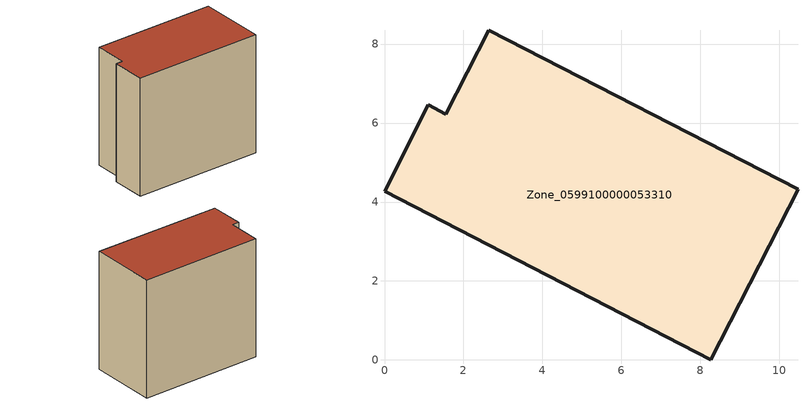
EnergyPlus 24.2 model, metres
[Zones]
Zone_0599100000053310
 floor ground (C_G): 8.26,0 0,4.28 1.11,6.46 1.55,6.23 2.64,8.36 10.47,4.33 z4.03
 wall outside (C_F): 0,4.28 8.26,0 10.47,4.33 2.64,8.36 1.55,6.23 1.11,6.46 0,4.28 z4.03:12.54
 roof outside (C_R): 1.11,6.46 0,4.28 8.26,0 10.47,4.33 2.64,8.36 1.55,6.23 z12.54
[BUILDING]
Pand.0599100000053310: North Axis=0; Terrain=City; Loads Convergence Tolerance Value=0.04; Temperature Convergence Tolerance Value=0.4; Solar Distribution=FullExterior; Maximum Number of Warmup Days=25; Minimum Number of Warmup Days=1
[Site:Location]
Rotterdam.The.Hague.AP_ZH_NLD Design_Conditions: Latitude=51.96; Longitude=4.45; Time Zone=1; Elevation=-4.5
[SITE:GROUNDTEMPERATURE:BUILDINGSURFACE]
18, 18, 18, 18, 18, 18, 18, 18, 18, 18, 18, 18
[MATERIAL] Thermal Absorptance=0.9; Solar Absorptance=0.7; Visible Absorptance=0.7
Name | Roughness | Thickness | Conductivity | Density | Specific Heat
G.TI.1992-2005 | MediumSmooth | 0.15 | 0.06 | 540 | 1210
F.TI.1992-2005 | Rough | 0.3 | 0.12 | 1920 | 840
R.TI.1992-2005 | MediumRough | 0.2 | 0.08 | 1500 | 1000
[CONSTRUCTION]
C_G: G.TI.1992-2005
C_F: F.TI.1992-2005
C_R: R.TI.1992-2005
[ZONE]
Zone_0599100000053310: Type=1; Multiplier=1; Ceiling Height=Autocalculate; Volume=Autocalculate; Floor Area=autocalculate; Part of Total Floor Area=Yes
[ZONEINFILTRATION:DESIGNFLOWRATE]
Infil_Zone_0599100000053310: Zone or ZoneList or Space or SpaceList=Zone_0599100000053310; Schedule=AlwaysOn; Design Flow Rate Calculation Method=Flow/Area; Flow Rate per Floor Area=0.0015; Constant Term Coefficient=1; Temperature Term Coefficient=0; Velocity Term Coefficient=0; Velocity Squared Term Coefficient=0
[HVACTEMPLATE:ZONE:IDEALLOADSAIRSYSTEM]
Zone_0599100000053310: Maximum Heating Supply Air Temperature=50; Minimum Cooling Supply Air Temperature=13; Maximum Heating Supply Air Humidity Ratio=0.0156; Minimum Cooling Supply Air Humidity Ratio=0.0077; Heating Limit=NoLimit; Cooling Limit=NoLimit; Dehumidification Control Type=ConstantSensibleHeatRatio; Cooling Sensible Heat Ratio=0.7; Dehumidification Setpoint=60; Humidification Control Type=None; Humidification Setpoint=30; Outdoor Air Method=None; Outdoor Air Flow Rate per Person=0.00944; Outdoor Air Flow Rate per Zone Floor Area=0; Outdoor Air Flow Rate per Zone=0; Demand Controlled Ventilation Type=None; Outdoor Air Economizer Type=NoEconomizer; Heat Recovery Type=None; Sensible Heat Recovery Effectiveness=0.7; Latent Heat Recovery Effectiveness=0.65
[ZONECONTROL:THERMOSTAT]
ThermostatControl_Zone_0599100000053310: Zone or ZoneList=Zone_0599100000053310; Control Type Schedule=DualSetpointControlType; Control 1=Thermostat_Zone_0599100000053310; Temperature Difference Between Cutout And Setpoint=0
[THERMOSTATSETPOINT:DUALSETPOINT]
Thermostat_Zone_0599100000053310: Heating Setpoint Temperature Schedule=HeatingSetpoint_Zone_0599100000053310; Cooling Setpoint Temperature Schedule=CoolingSetpoint_Zone_0599100000053310
[SCHEDULE:COMPACT]
HeatingSetpoint_Zone_0599100000053310: Through: 12/31, For: AllDays, Until: 24:00, 21
CoolingSetpoint_Zone_0599100000053310: Through: 12/31, For: AllDays, Until: 24:00, 24
DualSetpointControlType: Through: 12/31, For: AllDays, Until: 24:00, 4
AlwaysOn: Through: 12/31, For: AllDays, Until: 24:00, 1
